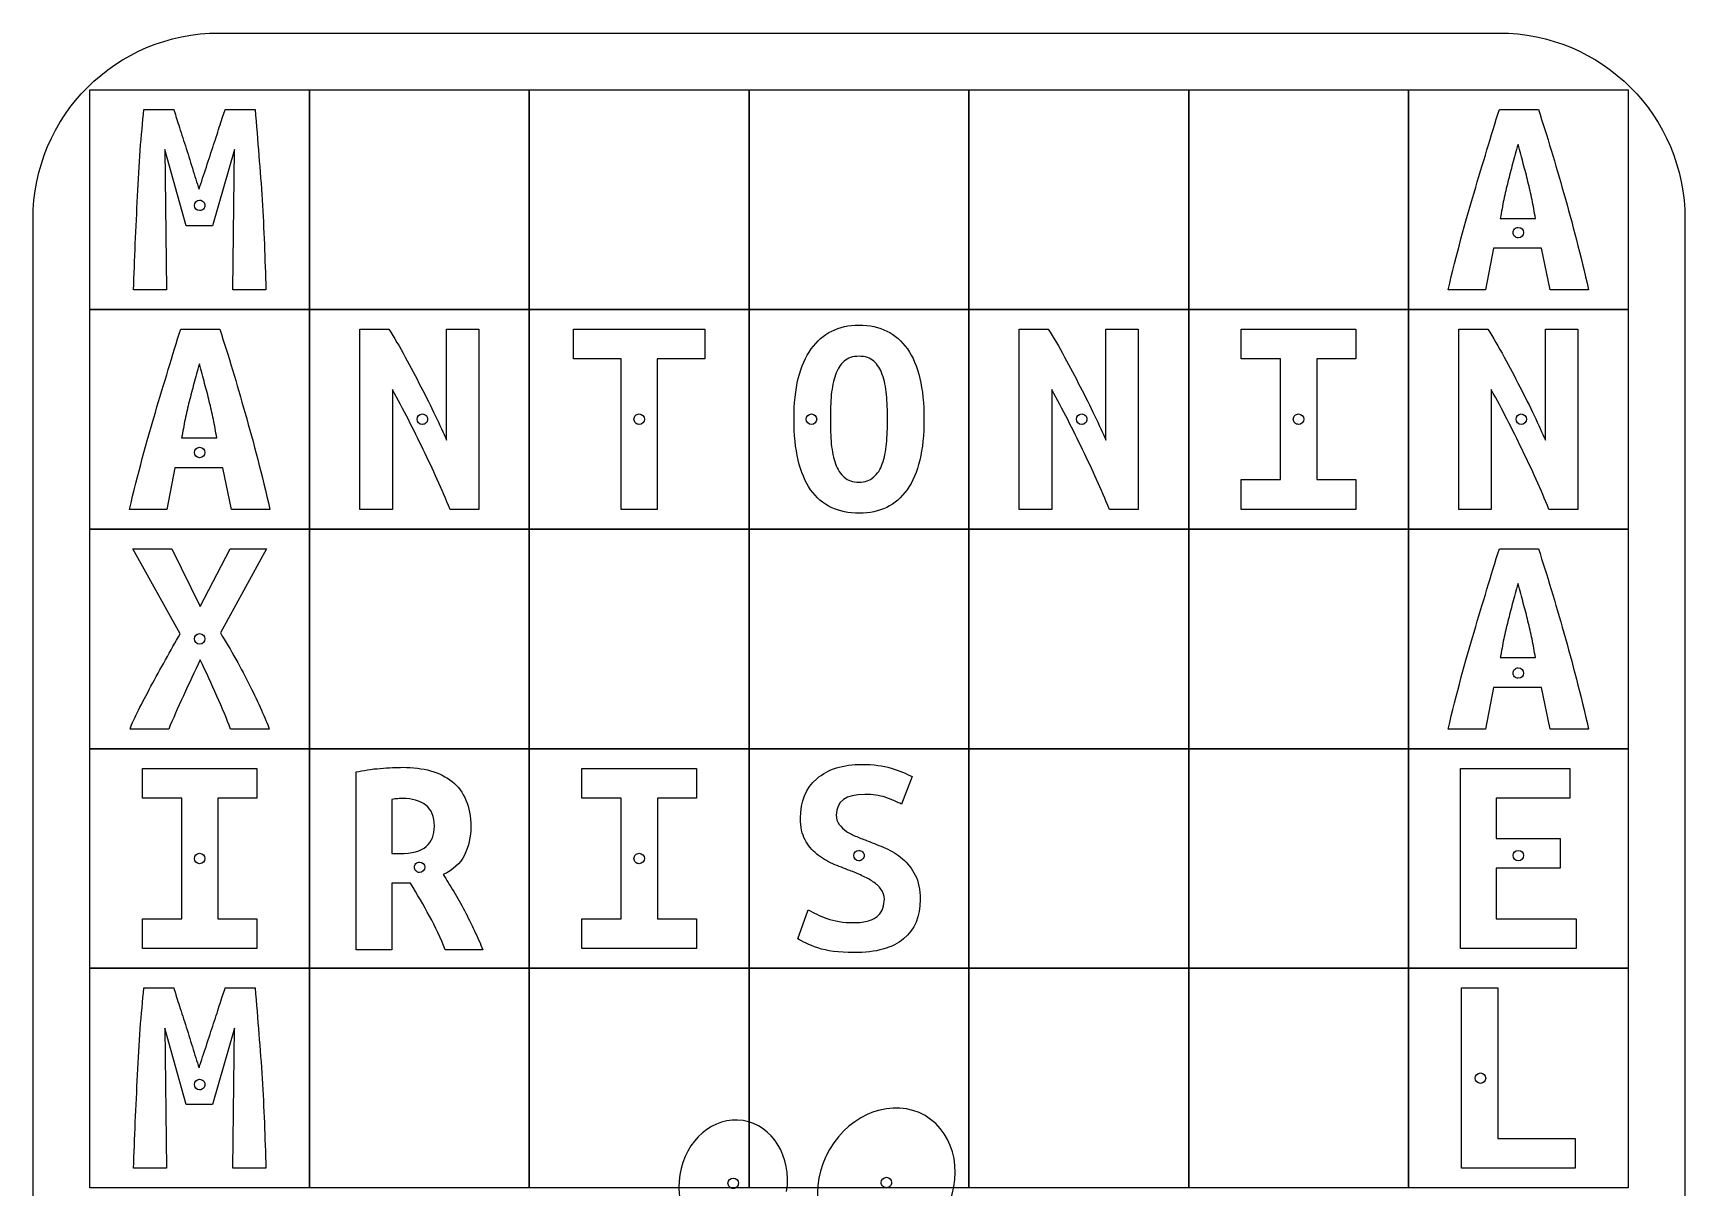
# Model space of a CAD drawing. Extents: x 9 to 2087, y 87 to 833.
# Drawn here: x 15.1 to 455, y 512 to 819.7 of the extents above; entities that cross this region are included whole.
import ezdxf

# ---------------------------------------------------------------- set-up
doc = ezdxf.new("R2010")
doc.units = 0
doc.layers.add('Calque_1', color=7, linetype='CONTINUOUS')

msp = doc.modelspace()

# ---------------------------------------------------------------- linework, layer by layer
at = {"layer": 'Calque_1', "color": 7}
for p, q in [((64.643792, 819.699936), (405.365873, 819.699936)), ((64.643792, 819.699936), (64.643792, 819.699936)), ((44.600955, 799.35178), (52.518128, 799.35178)), ((66.256752, 799.35178), (74.173884, 799.35178)), ((405.538137, 799.35178), (415.93913, 799.35178)), ((55.85576, 768.304042), (50.189547, 788.64031)), ((50.189547, 788.64031), (50.577644, 751.305405)), ((68.740571, 788.64031), (62.841501, 768.304042)), ((68.274855, 751.305405), (68.740571, 788.64031)), ((410.505775, 790.0375), (410.505775, 790.0375)), ((15.054819, 429.388908), (15.054819, 770.110981)), ((60.818281, 773.776205), (60.818281, 773.776205)), ((405.770995, 770.322186), (415.162936, 770.322186)), ((454.954828, 770.110981), (454.954828, 429.388908)), ((62.841501, 768.304042), (55.85576, 768.304042)), ((411.9757, 766.51387), (411.9757, 766.51387)), ((403.98575, 762.405013), (401.812409, 751.305446)), ((416.792942, 762.405013), (403.98575, 762.405013)), ((419.043903, 751.305446), (416.792942, 762.405013)), ((50.577644, 751.305405), (41.806658, 751.305405)), ((77.0458, 751.305405), (68.274855, 751.305405)), ((401.812409, 751.305446), (391.877133, 751.305446)), ((429.289657, 751.305446), (419.043903, 751.305446)), ((54.381034, 740.825593), (64.782026, 740.825593)), ((102.118073, 692.779189), (102.118073, 740.825522)), ((102.118073, 740.825522), (109.802388, 740.825522)), ((125.171019, 711.252593), (125.171019, 740.825522)), ((125.171019, 740.825522), (133.786766, 740.825522)), ((133.786766, 740.825522), (133.786766, 692.779189)), ((159.014254, 732.908391), (159.014254, 740.825522)), ((159.014254, 740.825522), (193.942959, 740.825522)), ((193.942959, 740.825522), (193.942959, 732.908391)), ((277.696716, 692.779189), (277.696716, 740.825522)), ((277.696716, 740.825522), (285.381031, 740.825522)), ((300.74962, 711.252593), (300.74962, 740.825522)), ((300.74962, 740.825522), (309.365368, 740.825522)), ((309.365368, 740.825522), (309.365368, 692.779189)), ((336.805027, 732.908391), (336.805027, 740.825522)), ((336.805027, 740.825522), (367.30943, 740.825522)), ((367.30943, 740.825522), (367.30943, 732.908391)), ((394.749048, 692.779218), (394.749048, 740.825551)), ((394.749048, 740.825551), (402.433364, 740.825551)), ((417.801994, 711.252622), (417.801994, 740.825551)), ((417.801994, 740.825551), (426.417741, 740.825551)), ((426.417741, 740.825551), (426.417741, 692.779218)), ((59.348672, 731.511271), (59.348672, 731.511271)), ((171.666207, 732.908391), (159.014254, 732.908391)), ((171.666207, 692.779189), (171.666207, 732.908391)), ((193.942959, 732.908391), (181.291006, 732.908391)), ((181.291006, 732.908391), (181.291006, 692.779189)), ((347.283639, 732.908391), (336.805027, 732.908391)), ((347.283639, 700.696362), (347.283639, 732.908391)), ((367.30943, 732.908391), (356.908438, 732.908391)), ((356.908438, 732.908391), (356.908438, 700.696362)), ((110.733821, 724.68074), (110.733821, 692.779189)), ((286.312464, 724.68074), (286.312464, 692.779189)), ((403.364796, 724.680769), (403.364796, 692.779218)), ((120.122118, 716.802368), (120.122118, 716.802368)), ((177.872112, 716.802368), (177.872112, 716.802368)), ((217.695759, 716.802386), (217.695759, 716.802386)), ((223.732226, 716.802353), (223.732226, 716.802353)), ((227.398177, 716.802386), (227.398177, 716.802386)), ((295.70072, 716.802368), (295.70072, 716.802368)), ((353.450713, 716.802368), (353.450713, 716.802368)), ((412.753094, 716.802393), (412.753094, 716.802393)), ((54.613892, 711.795958), (64.005832, 711.795958)), ((52.828647, 703.878785), (50.655305, 692.779218)), ((65.635839, 703.878785), (52.828647, 703.878785)), ((60.81848, 707.92808), (60.81848, 707.92808)), ((67.8868, 692.779218), (65.635839, 703.878785)), ((336.805027, 692.779189), (336.805027, 700.696362)), ((336.805027, 700.696362), (347.283639, 700.696362)), ((356.908438, 700.696362), (367.30943, 700.696362)), ((367.30943, 700.696362), (367.30943, 692.779189)), ((50.655305, 692.779218), (40.720029, 692.779218)), ((78.132512, 692.779218), (67.8868, 692.779218)), ((110.733821, 692.779189), (102.118073, 692.779189)), ((133.786766, 692.779189), (126.102451, 692.779189)), ((181.291006, 692.779189), (171.666207, 692.779189)), ((286.312464, 692.779189), (277.696716, 692.779189)), ((309.365368, 692.779189), (301.681053, 692.779189)), ((367.30943, 692.779189), (336.805027, 692.779189)), ((403.364796, 692.779218), (394.749048, 692.779218)), ((426.417741, 692.779218), (418.733426, 692.779218)), ((54.225795, 659.634516), (41.651461, 682.299365)), ((41.651461, 682.299365), (51.974834, 682.299365)), ((51.974834, 682.299365), (59.58153, 666.930734)), ((59.58153, 666.930734), (67.576322, 682.299365)), ((77.20108, 682.299365), (64.937264, 659.867374)), ((67.576322, 682.299365), (77.20108, 682.299365)), ((405.53822, 682.299323), (415.939212, 682.299323)), ((410.505858, 672.985002), (410.505858, 672.985002)), ((60.819693, 658.276182), (60.819693, 658.276182)), ((405.771078, 653.26973), (415.163019, 653.26973)), ((411.9757, 649.160975), (411.9757, 649.160975)), ((403.985833, 645.352556), (401.812492, 634.25299)), ((416.793025, 645.352556), (403.985833, 645.352556)), ((419.043986, 634.25299), (416.793025, 645.352556)), ((51.19864, 634.25299), (40.875267, 634.25299)), ((77.977273, 634.25299), (67.653942, 634.25299)), ((401.812492, 634.25299), (391.877215, 634.25299)), ((429.28974, 634.25299), (419.043986, 634.25299)), ((44.17411, 615.856005), (44.17411, 623.773178)), ((44.17411, 623.773178), (74.678472, 623.773178)), ((74.678472, 623.773178), (74.678472, 615.856005)), ((101.070233, 575.455069), (101.070233, 622.80287)), ((113.489328, 624.044779), (113.489328, 624.044779)), ((161.226467, 615.855968), (161.226467, 623.773141)), ((161.226467, 623.773141), (191.73087, 623.773141)), ((191.73087, 623.773141), (191.73087, 615.855968)), ((249.131597, 621.560989), (246.3373, 614.187152)), ((395.176017, 575.726803), (395.176017, 623.773137)), ((395.176017, 623.773137), (424.283271, 623.773137)), ((424.283271, 623.773137), (424.283271, 615.855963)), ((54.652722, 615.856005), (44.17411, 615.856005)), ((54.652722, 583.643977), (54.652722, 615.856005)), ((74.678472, 615.856005), (64.277521, 615.856005)), ((64.277521, 615.856005), (64.277521, 583.643977)), ((110.617412, 615.506651), (110.617412, 601.069453)), ((171.705079, 615.855968), (161.226467, 615.855968)), ((171.705079, 583.643939), (171.705079, 615.855968)), ((191.73087, 615.855968), (181.329878, 615.855968)), ((181.329878, 615.855968), (181.329878, 583.643939)), ((424.283271, 615.855963), (404.723196, 615.855963)), ((404.723196, 615.855963), (404.723196, 605.066916)), ((121.949837, 608.365672), (121.949837, 608.365672)), ((404.723196, 605.066916), (421.721833, 605.066916)), ((421.721833, 605.066916), (421.721833, 597.149743)), ((60.819693, 599.749991), (60.819693, 599.749991)), ((110.617412, 601.069453), (112.713135, 601.069453)), ((177.872112, 599.749953), (177.872112, 599.749953)), ((236.37731, 600.526147), (236.37731, 600.526147)), ((411.9769, 600.526159), (411.9769, 600.526159)), ((119.390592, 597.42134), (119.390592, 597.42134)), ((421.721833, 597.149743), (404.723196, 597.149743)), ((404.723196, 597.149743), (404.723196, 583.643977)), ((115.58505, 593.15228), (110.617412, 593.15228)), ((110.617412, 593.15228), (110.617412, 575.455069)), ((218.704814, 578.327014), (221.49911, 586.088949)), ((44.17411, 575.726803), (44.17411, 583.643977)), ((44.17411, 583.643977), (54.652722, 583.643977)), ((64.277521, 583.643977), (74.678472, 583.643977)), ((74.678472, 583.643977), (74.678472, 575.726803)), ((161.226467, 575.726766), (161.226467, 583.643939)), ((161.226467, 583.643939), (171.705079, 583.643939)), ((181.329878, 583.643939), (191.73087, 583.643939)), ((191.73087, 583.643939), (191.73087, 575.726766)), ((233.607728, 582.673697), (233.607728, 582.673697)), ((404.723196, 583.643977), (425.990897, 583.643977)), ((425.990897, 583.643977), (425.990897, 575.726803)), ((74.678472, 575.726803), (44.17411, 575.726803)), ((110.617412, 575.455069), (101.070233, 575.455069)), ((134.834648, 575.455069), (124.821752, 575.455069)), ((191.73087, 575.726766), (161.226467, 575.726766)), ((425.990897, 575.726803), (395.176017, 575.726803)), ((44.600996, 565.24695), (52.518169, 565.24695)), ((66.256793, 565.24695), (74.173925, 565.24695)), ((395.486453, 517.200574), (395.486453, 565.24695)), ((395.486453, 565.24695), (405.111252, 565.24695)), ((405.111252, 565.24695), (405.111252, 525.117747)), ((55.855801, 534.199211), (50.189589, 554.53548)), ((50.189589, 554.53548), (50.577686, 517.200591)), ((68.740612, 554.53548), (62.841542, 534.199211)), ((68.274896, 517.200591), (68.740612, 554.53548)), ((401.886385, 541.223771), (401.886385, 541.223771)), ((60.818281, 539.521373), (60.818281, 539.521373)), ((62.841542, 534.199211), (55.855801, 534.199211)), ((405.111252, 525.117747), (425.680378, 525.117747)), ((425.680378, 525.117747), (425.680378, 517.200574)), ((50.577686, 517.200591), (41.8067, 517.200591)), ((77.045841, 517.200591), (68.274896, 517.200591)), ((425.680378, 517.200574), (395.486453, 517.200574)), ((202.894775, 513.221287), (202.894775, 513.221287)), ((243.699367, 513.416518), (243.699367, 513.416518))]:
    msp.add_line(p, q, dxfattribs=at)
at = {"layer": 'Calque_1', "color": 1}
for p, q in [((30.163103, 804.59165), (88.689294, 804.59165)), ((30.163103, 746.065451), (30.163103, 804.59165)), ((88.689294, 804.59165), (88.689294, 746.065451)), ((88.689294, 804.59165), (147.215521, 804.59165)), ((88.689294, 746.065451), (88.689294, 804.59165)), ((147.215521, 804.59165), (147.215521, 746.065451)), ((147.215521, 804.59165), (205.741748, 804.59165)), ((147.215521, 746.065451), (147.215521, 804.59165)), ((205.741748, 804.59165), (205.741748, 746.065451)), ((205.741748, 804.59165), (264.267976, 804.59165)), ((205.741748, 746.065451), (205.741748, 804.59165)), ((264.267947, 804.59165), (322.794115, 804.59165)), ((264.267947, 746.065451), (264.267947, 804.59165)), ((264.267976, 804.59165), (264.267976, 746.065451)), ((322.794115, 804.59165), (322.794115, 746.065451)), ((322.794115, 804.59165), (381.320314, 804.59165)), ((322.794115, 746.065451), (322.794115, 804.59165)), ((381.320314, 804.59165), (381.320314, 746.065451)), ((381.320314, 804.59165), (439.846542, 804.59165)), ((381.320314, 746.065451), (381.320314, 804.59165)), ((439.846542, 804.59165), (439.846542, 746.065451)), ((88.689294, 746.065451), (30.163103, 746.065451)), ((30.163103, 746.065451), (88.689294, 746.065451)), ((30.163103, 687.539252), (30.163103, 746.065451)), ((147.215521, 746.065451), (88.689294, 746.065451)), ((88.689294, 746.065451), (88.689294, 687.539252)), ((88.689294, 746.065451), (147.215521, 746.065451)), ((88.689294, 687.539252), (88.689294, 746.065451)), ((205.741748, 746.065451), (147.215521, 746.065451)), ((147.215521, 746.065451), (147.215521, 687.539252)), ((147.215521, 746.065451), (205.741748, 746.065451)), ((147.215521, 687.539252), (147.215521, 746.065451)), ((205.741748, 746.065451), (205.741748, 687.539252)), ((205.741748, 746.065451), (264.267976, 746.065451)), ((205.741748, 687.539252), (205.741748, 746.065451)), ((264.267976, 746.065451), (205.741748, 746.065451)), ((322.794115, 746.065451), (264.267947, 746.065451)), ((264.267947, 746.065451), (322.794115, 746.065451)), ((264.267947, 687.539252), (264.267947, 746.065451)), ((264.267976, 746.065451), (264.267976, 687.539252)), ((381.320314, 746.065451), (322.794115, 746.065451)), ((322.794115, 746.065451), (322.794115, 687.539252)), ((322.794115, 746.065451), (381.320314, 746.065451)), ((322.794115, 687.539252), (322.794115, 746.065451)), ((439.846542, 746.065451), (381.320314, 746.065451)), ((381.320314, 746.065451), (381.320314, 687.539252)), ((381.320314, 746.065451), (439.846542, 746.065451)), ((381.320314, 687.539252), (381.320314, 746.065451)), ((439.846542, 746.065451), (439.846542, 687.539252)), ((30.163103, 687.539252), (88.689294, 687.539252)), ((30.163103, 629.013047), (30.163103, 687.539252)), ((88.689294, 687.539252), (30.163103, 687.539252)), ((88.689294, 687.539252), (88.689294, 629.013047)), ((88.689294, 687.539252), (147.215521, 687.539252)), ((88.689294, 629.01305), (88.689294, 687.539252)), ((147.215521, 687.539252), (88.689294, 687.539252)), ((147.215521, 687.539252), (147.215521, 629.01305)), ((147.215521, 687.539252), (205.741748, 687.539252)), ((147.215521, 629.01305), (147.215521, 687.539252)), ((205.741748, 687.539252), (147.215521, 687.539252)), ((205.74172, 687.539252), (264.267947, 687.539252)), ((205.74172, 629.01305), (205.74172, 687.539252)), ((205.741748, 687.539252), (205.741748, 629.01305)), ((264.267976, 687.539252), (205.741748, 687.539252)), ((264.267947, 687.539252), (264.267947, 629.01305)), ((264.267947, 687.539252), (322.794115, 687.539252)), ((264.267947, 629.01305), (264.267947, 687.539252)), ((322.794115, 687.539252), (264.267947, 687.539252)), ((322.794115, 687.539252), (322.794115, 629.01305)), ((322.794115, 687.539252), (381.320314, 687.539252)), ((322.794115, 629.01305), (322.794115, 687.539252)), ((381.320314, 687.539252), (322.794115, 687.539252)), ((381.320314, 687.539252), (381.320314, 629.01305)), ((381.320314, 687.539252), (439.846542, 687.539252)), ((381.320314, 629.01305), (381.320314, 687.539252)), ((439.846542, 687.539252), (381.320314, 687.539252)), ((439.846542, 687.539252), (439.846542, 629.01305)), ((30.163103, 629.013058), (88.689294, 629.013058)), ((30.163103, 570.486851), (30.163103, 629.013058)), ((30.163103, 629.013058), (88.689294, 629.013058)), ((30.163103, 570.486851), (30.163103, 629.013058)), ((88.689294, 629.013047), (30.163103, 629.013047)), ((88.689294, 629.013058), (88.689294, 570.486851)), ((88.689294, 629.013058), (88.689294, 570.486851)), ((147.215521, 629.01305), (88.689294, 629.01305)), ((88.689294, 629.013036), (147.215521, 629.013036)), ((88.689294, 570.486828), (88.689294, 629.013036)), ((147.215521, 629.013058), (205.741748, 629.013058)), ((147.215521, 570.486851), (147.215521, 629.013058)), ((205.741748, 629.01305), (147.215521, 629.01305)), ((147.215521, 629.013036), (147.215521, 570.486828)), ((205.74172, 629.013058), (264.267947, 629.013058)), ((205.74172, 570.486851), (205.74172, 629.013058)), ((264.267947, 629.01305), (205.74172, 629.01305)), ((205.741748, 629.013058), (205.741748, 570.486851)), ((264.267947, 629.013058), (264.267947, 570.486851)), ((264.267947, 629.013058), (322.794115, 629.013058)), ((264.267947, 570.486851), (264.267947, 629.013058)), ((322.794115, 629.01305), (264.267947, 629.01305)), ((322.794115, 629.013058), (322.794115, 570.486851)), ((322.794115, 629.013058), (381.320314, 629.013058)), ((322.794115, 570.486851), (322.794115, 629.013058)), ((381.320314, 629.01305), (322.794115, 629.01305)), ((381.320314, 629.013058), (381.320314, 570.486851)), ((381.320314, 629.013058), (439.846542, 629.013058)), ((381.320314, 570.486851), (381.320314, 629.013058)), ((439.846542, 629.01305), (381.320314, 629.01305)), ((439.846542, 629.013058), (439.846542, 570.486851)), ((88.689294, 570.486851), (30.163103, 570.486851)), ((88.689294, 570.486851), (30.163103, 570.486851)), ((30.163103, 570.486851), (88.689294, 570.486851)), ((30.163103, 511.960646), (30.163103, 570.486851)), ((88.689294, 570.486851), (88.689294, 511.960646)), ((88.689294, 570.486851), (147.215521, 570.486851)), ((88.689294, 511.960646), (88.689294, 570.486851)), ((147.215521, 570.486828), (88.689294, 570.486828)), ((205.741748, 570.486851), (147.215521, 570.486851)), ((147.215521, 570.486851), (147.215521, 511.960646)), ((147.215521, 570.486851), (205.741748, 570.486851)), ((147.215521, 511.960646), (147.215521, 570.486851)), ((264.267947, 570.486851), (205.74172, 570.486851)), ((205.74172, 570.486851), (264.267947, 570.486851)), ((205.74172, 511.960646), (205.74172, 570.486851)), ((205.741748, 570.486851), (205.741748, 511.960646)), ((322.794115, 570.486851), (264.267947, 570.486851)), ((264.267947, 570.486851), (264.267947, 511.960646)), ((264.267947, 570.486851), (322.794115, 570.486851)), ((264.267947, 511.960646), (264.267947, 570.486851)), ((381.320314, 570.486851), (322.794115, 570.486851)), ((322.794115, 570.486851), (322.794115, 511.960646)), ((322.794115, 570.486851), (381.320314, 570.486851)), ((322.794115, 511.960646), (322.794115, 570.486851)), ((439.846542, 570.486851), (381.320314, 570.486851)), ((381.320314, 570.486851), (381.320314, 511.960646)), ((381.320314, 570.486851), (439.846542, 570.486851)), ((381.320314, 511.960646), (381.320314, 570.486851)), ((439.846542, 570.486851), (439.846542, 511.960646)), ((88.689294, 511.960646), (30.163103, 511.960646)), ((147.215521, 511.960646), (88.689294, 511.960646)), ((205.741748, 511.960646), (147.215521, 511.960646)), ((264.267947, 511.960646), (205.74172, 511.960646)), ((322.794115, 511.960646), (264.267947, 511.960646)), ((381.320314, 511.960646), (322.794115, 511.960646)), ((439.846542, 511.960646), (381.320314, 511.960646))]:
    msp.add_line(p, q, dxfattribs=at)
at = {"layer": 'Calque_1', "color": 7}
for points in [[(15.054819, 770.110981), (15.054819, 797.583253), (37.171491, 819.699936), (64.643792, 819.699936)], [(405.365873, 819.699936), (432.838146, 819.699936), (454.954828, 797.583253), (454.954828, 770.110981)], [(43.591903, 788.407452), (43.902381, 792.340165), (44.238731, 795.988275), (44.600955, 799.35178)], [(52.518128, 799.35178), (52.880351, 798.265109), (53.320194, 796.867961), (53.837657, 795.160335)], [(64.859604, 795.237954), (65.377066, 796.893834), (65.842782, 798.265109), (66.256752, 799.35178)], [(74.173884, 799.35178), (74.536107, 795.160335), (74.872458, 791.072383), (75.182935, 787.087923)], [(398.785254, 777.152688), (401.113835, 784.966369), (403.364796, 792.366066), (405.538137, 799.35178)], [(415.93913, 799.35178), (418.215964, 792.31432), (420.466925, 784.837003), (422.692013, 776.91983)], [(53.837657, 795.160335), (54.406865, 793.452709), (55.001947, 791.615718), (55.622902, 789.649361)], [(63.151978, 789.882219), (63.772933, 791.79683), (64.342141, 793.582075), (64.859604, 795.237954)], [(42.893329, 776.221215), (43.100314, 780.412659), (43.333172, 784.474738), (43.591903, 788.407452)], [(55.622902, 789.649361), (56.243856, 787.683005), (56.864811, 785.690775), (57.485766, 783.672672)], [(61.211494, 783.983149), (61.884195, 786.052998), (62.531023, 788.019355), (63.151978, 789.882219)], [(410.505775, 790.0375), (409.988313, 788.226382), (409.496724, 786.492883), (409.031008, 784.837003)], [(411.902924, 784.837003), (411.488954, 786.492883), (411.023238, 788.226382), (410.505775, 790.0375)], [(57.485766, 783.672672), (58.106721, 781.654569), (58.701802, 779.791705), (59.271011, 778.084079)], [(59.271011, 778.084079), (59.891966, 779.99869), (60.538794, 781.965046), (61.211494, 783.983149)], [(75.182935, 787.087923), (75.545159, 783.103463), (75.829763, 779.144877), (76.036748, 775.212163)], [(409.031008, 784.837003), (408.617038, 783.23287), (408.203068, 781.628737), (407.789098, 780.024604)], [(413.144833, 780.024604), (412.78261, 781.628737), (412.36864, 783.23287), (411.902924, 784.837003)], [(407.789098, 780.024604), (407.426875, 778.472217), (407.064651, 776.893957), (406.702428, 775.289824)], [(414.231504, 775.289824), (413.921027, 776.893957), (413.558803, 778.472217), (413.144833, 780.024604)], [(42.272374, 763.569261), (42.479359, 767.812452), (42.686344, 772.02977), (42.893329, 776.221215)], [(58.031316, 773.776205), (58.031316, 774.545803), (58.655199, 775.169685), (59.424797, 775.169686)], [(59.424797, 775.169686), (59.794371, 775.169687), (60.148809, 775.022874), (60.410138, 774.761546)], [(60.410138, 774.761546), (60.671468, 774.500218), (60.818281, 774.14578), (60.818281, 773.776205)], [(76.036748, 775.212163), (76.295479, 771.331196), (76.502464, 767.398483), (76.657703, 763.414023)], [(391.877133, 751.305446), (394.153967, 760.775006), (396.456674, 769.390754), (398.785254, 777.152688)], [(406.702428, 775.289824), (406.39195, 773.685691), (406.081473, 772.029811), (405.770995, 770.322186)], [(415.162936, 770.322186), (414.852459, 772.029811), (414.541981, 773.685691), (414.231504, 775.289824)], [(422.692013, 776.91983), (424.968847, 769.054403), (427.168062, 760.516275), (429.289657, 751.305446)], [(59.424797, 772.382725), (58.655199, 772.382725), (58.031316, 773.006608), (58.031316, 773.776205)], [(60.410138, 772.790865), (60.148809, 772.529536), (59.794371, 772.382724), (59.424797, 772.382725)], [(60.818281, 773.776205), (60.818281, 773.406631), (60.671468, 773.052193), (60.410138, 772.790865)], [(409.18873, 766.51387), (409.188731, 766.883449), (409.335547, 767.237889), (409.59688, 767.499218)], [(409.59688, 765.528522), (409.335547, 765.789851), (409.188731, 766.144292), (409.18873, 766.51387)], [(409.59688, 767.499218), (409.858214, 767.760547), (410.212657, 767.907357), (410.582236, 767.907351)], [(410.582236, 765.12039), (410.212657, 765.120384), (409.858214, 765.267193), (409.59688, 765.528522)], [(410.582236, 767.907351), (411.351827, 767.907341), (411.975699, 767.283462), (411.9757, 766.51387)], [(411.9757, 766.51387), (411.975699, 765.744279), (411.351827, 765.120399), (410.582236, 765.12039)], [(41.806658, 751.305405), (41.961897, 755.238118), (42.117136, 759.326071), (42.272374, 763.569261)], [(76.657703, 763.414023), (76.812941, 759.481309), (76.942307, 755.445103), (77.0458, 751.305405)], [(47.62815, 718.62646), (49.956731, 726.440141), (52.207692, 733.839852), (54.381034, 740.825593)], [(64.782026, 740.825593), (67.05886, 733.788106), (69.309821, 726.310775), (71.534909, 718.393602)], [(109.802388, 740.825522), (111.251283, 738.548688), (112.700177, 736.064869), (114.149072, 733.374065)], [(222.2753, 735.508603), (225.328328, 739.751794), (229.571519, 741.873389), (235.004873, 741.873389)], [(235.004873, 741.873389), (240.645212, 741.873389), (244.940149, 739.751794), (247.889684, 735.508603)], [(285.381031, 740.825522), (286.829926, 738.548688), (288.278807, 736.064869), (289.727673, 733.374065)], [(402.433364, 740.825551), (403.882258, 738.548717), (405.331152, 736.064898), (406.780047, 733.374094)], [(217.695759, 716.802386), (217.695759, 725.08178), (219.222273, 731.317186), (222.2753, 735.508603)], [(247.889684, 735.508603), (250.839219, 731.317186), (252.313987, 725.08178), (252.313987, 716.802386)], [(59.348672, 731.511271), (58.831209, 729.700153), (58.33962, 727.966655), (57.873904, 726.310775)], [(60.74582, 726.310775), (60.33185, 727.966655), (59.866134, 729.700153), (59.348672, 731.511271)], [(114.149072, 733.374065), (115.597966, 730.735035), (116.995114, 728.095991), (118.340516, 725.456934)], [(231.046286, 732.248632), (230.063108, 731.368946), (229.286915, 730.152909), (228.717706, 728.600522)], [(235.004873, 733.568119), (233.348994, 733.568119), (232.029465, 733.12829), (231.046286, 732.248632)], [(238.96346, 732.248632), (237.980281, 733.12829), (236.660752, 733.568119), (235.004873, 733.568119)], [(241.214421, 728.678142), (240.696958, 730.178782), (239.946638, 731.368946), (238.96346, 732.248632)], [(289.727673, 733.374065), (291.176568, 730.735035), (292.573716, 728.095991), (293.919118, 725.456934)], [(406.780047, 733.374094), (408.228941, 730.735064), (409.62609, 728.09602), (410.971492, 725.456963)], [(57.873904, 726.310775), (57.459934, 724.706642), (57.045964, 723.102509), (56.631995, 721.498376)], [(61.987729, 721.498376), (61.625506, 723.102509), (61.211536, 724.706642), (60.74582, 726.310775)], [(228.717706, 728.600522), (228.200244, 727.099882), (227.83802, 725.34051), (227.631035, 723.322407)], [(242.301091, 723.322407), (242.145853, 725.392256), (241.783629, 727.177501), (241.214421, 728.678142)], [(56.631995, 721.498376), (56.269771, 719.945989), (55.907547, 718.367729), (55.545324, 716.763596)], [(63.0744, 716.763596), (62.763923, 718.367729), (62.401699, 719.945989), (61.987729, 721.498376)], [(118.961471, 708.691155), (116.425906, 714.021017), (113.683356, 719.350878), (110.733821, 724.68074)], [(118.340516, 725.456934), (119.737665, 722.817876), (121.005447, 720.256437), (122.143864, 717.772618)], [(227.631035, 723.322407), (227.475796, 721.304304), (227.398177, 719.130964), (227.398177, 716.802386)], [(242.611569, 716.802386), (242.611569, 719.130964), (242.508076, 721.304304), (242.301091, 723.322407)], [(294.540073, 708.691155), (292.004508, 714.021017), (289.261971, 719.350878), (286.312464, 724.68074)], [(293.919118, 725.456934), (295.316266, 722.817876), (296.584049, 720.256437), (297.722466, 717.772618)], [(411.592446, 708.691184), (409.056881, 714.021046), (406.314331, 719.350907), (403.364796, 724.680769)], [(410.971492, 725.456963), (412.36864, 722.817905), (413.636422, 720.256466), (414.774839, 717.772647)], [(40.720029, 692.779218), (42.996863, 702.248778), (45.29957, 710.864526), (47.62815, 718.62646)], [(71.534909, 718.393602), (73.811715, 710.528175), (76.010916, 701.990047), (78.132512, 692.779218)], [(117.335149, 716.802368), (117.33515, 717.57196), (117.959022, 718.195839), (118.728613, 718.195849)], [(118.728613, 718.195849), (119.098191, 718.195855), (119.452635, 718.049045), (119.713968, 717.787716)], [(119.713968, 717.787716), (119.975302, 717.526387), (120.122118, 717.171947), (120.122118, 716.802368)], [(122.143864, 717.772618), (123.334028, 715.288799), (124.343079, 713.115458), (125.171019, 711.252593)], [(175.085143, 716.802368), (175.085143, 717.171947), (175.231959, 717.526387), (175.493293, 717.787716)], [(175.493293, 717.787716), (175.754626, 718.049045), (176.10907, 718.195855), (176.478648, 718.195849)], [(176.478648, 718.195849), (177.248239, 718.195839), (177.872111, 717.57196), (177.872112, 716.802368)], [(220.945298, 716.802353), (220.945298, 717.571944), (221.569171, 718.195824), (222.338762, 718.195833)], [(222.338762, 718.195833), (223.108353, 718.195824), (223.732225, 717.571944), (223.732226, 716.802353)], [(292.913751, 716.802368), (292.913751, 717.57196), (293.537623, 718.195839), (294.307215, 718.195849)], [(294.307215, 718.195849), (294.676793, 718.195855), (295.031236, 718.049045), (295.29257, 717.787716)], [(295.29257, 717.787716), (295.553904, 717.526387), (295.70072, 717.171947), (295.70072, 716.802368)], [(297.722466, 717.772618), (298.912629, 715.288799), (299.921681, 713.115458), (300.74962, 711.252593)], [(350.663744, 716.802368), (350.663744, 717.171947), (350.810561, 717.526387), (351.071894, 717.787716)], [(351.071894, 717.787716), (351.333228, 718.049045), (351.687671, 718.195855), (352.057249, 718.195849)], [(352.057249, 718.195849), (352.826841, 718.195839), (353.450713, 717.57196), (353.450713, 716.802368)], [(409.966166, 716.802393), (409.966166, 717.571984), (410.590038, 718.195864), (411.35963, 718.195874)], [(411.35963, 718.195874), (412.129221, 718.195864), (412.753093, 717.571984), (412.753094, 716.802393)], [(414.774839, 717.772647), (415.965003, 715.288828), (416.974054, 713.115487), (417.801994, 711.252622)], [(55.545324, 716.763596), (55.234846, 715.159463), (54.924369, 713.503583), (54.613892, 711.795958)], [(64.005832, 711.795958), (63.695355, 713.503583), (63.384878, 715.159463), (63.0744, 716.763596)], [(118.728613, 715.408888), (117.959022, 715.408897), (117.33515, 716.032777), (117.335149, 716.802368)], [(119.713968, 715.81702), (119.452635, 715.555691), (119.098191, 715.408881), (118.728613, 715.408888)], [(120.122118, 716.802368), (120.122118, 716.43279), (119.975302, 716.078349), (119.713968, 715.81702)], [(175.493293, 715.81702), (175.231959, 716.078349), (175.085143, 716.43279), (175.085143, 716.802368)], [(176.478648, 715.408888), (176.10907, 715.408881), (175.754626, 715.555691), (175.493293, 715.81702)], [(177.872112, 716.802368), (177.872111, 716.032777), (177.248239, 715.408897), (176.478648, 715.408888)], [(222.120062, 698.0185), (219.170527, 702.261691), (217.695759, 708.522986), (217.695759, 716.802386)], [(222.338762, 715.408872), (221.569171, 715.408882), (220.945298, 716.032762), (220.945298, 716.802353)], [(223.732226, 716.802353), (223.732225, 716.032762), (223.108353, 715.408882), (222.338762, 715.408872)], [(227.398177, 716.802386), (227.398177, 714.473806), (227.475796, 712.27459), (227.631035, 710.204738)], [(242.301091, 710.282357), (242.508076, 712.300463), (242.611569, 714.473806), (242.611569, 716.802386)], [(252.313987, 716.802386), (252.313987, 708.522986), (250.813346, 702.261691), (247.812065, 698.0185)], [(294.307215, 715.408888), (293.537623, 715.408897), (292.913751, 716.032777), (292.913751, 716.802368)], [(295.29257, 715.81702), (295.031236, 715.555691), (294.676793, 715.408881), (294.307215, 715.408888)], [(295.70072, 716.802368), (295.70072, 716.43279), (295.553904, 716.078349), (295.29257, 715.81702)], [(351.071894, 715.81702), (350.810561, 716.078349), (350.663744, 716.43279), (350.663744, 716.802368)], [(352.057249, 715.408888), (351.687671, 715.408881), (351.333228, 715.555691), (351.071894, 715.81702)], [(353.450713, 716.802368), (353.450713, 716.032777), (352.826841, 715.408897), (352.057249, 715.408888)], [(411.35963, 715.408913), (410.590038, 715.408922), (409.966166, 716.032802), (409.966166, 716.802393)], [(412.753094, 716.802393), (412.753093, 716.032802), (412.129221, 715.408922), (411.35963, 715.408913)], [(58.031519, 707.92808), (58.031519, 708.697678), (58.655402, 709.32156), (59.424999, 709.321561)], [(59.424999, 709.321561), (60.194597, 709.32156), (60.818479, 708.697678), (60.81848, 707.92808)], [(126.102451, 692.779189), (123.929109, 698.109051), (121.548783, 703.41304), (118.961471, 708.691155)], [(227.631035, 710.204738), (227.83802, 708.186635), (228.200244, 706.427264), (228.717706, 704.926626)], [(241.214421, 704.926626), (241.783629, 706.47901), (242.145853, 708.264254), (242.301091, 710.282357)], [(301.681053, 692.779189), (299.507711, 698.109051), (297.127384, 703.41304), (294.540073, 708.691155)], [(418.733426, 692.779218), (416.560084, 698.10908), (414.179758, 703.413068), (411.592446, 708.691184)], [(59.424999, 706.5346), (58.655402, 706.5346), (58.031519, 707.158482), (58.031519, 707.92808)], [(60.81848, 707.92808), (60.818479, 707.158482), (60.194597, 706.5346), (59.424999, 706.5346)], [(228.717706, 704.926626), (229.286915, 703.425986), (230.063108, 702.235821), (231.046286, 701.356132)], [(238.88584, 701.356132), (239.920765, 702.235821), (240.696958, 703.425986), (241.214421, 704.926626)], [(231.046286, 701.356132), (232.029465, 700.476446), (233.348994, 700.036603), (235.004873, 700.036603)], [(235.004873, 700.036603), (236.609006, 700.036603), (237.902662, 700.476446), (238.88584, 701.356132)], [(235.082492, 691.731333), (229.442153, 691.731333), (225.121343, 693.827056), (222.120062, 698.0185)], [(247.812065, 698.0185), (244.810784, 693.827056), (240.567593, 691.731333), (235.082492, 691.731333)], [(398.785337, 660.100232), (401.113917, 667.913913), (403.364879, 675.31361), (405.53822, 682.299323)], [(415.939212, 682.299323), (418.216047, 675.261864), (420.467008, 667.784547), (422.692095, 659.867374)], [(410.505858, 672.985002), (409.988396, 671.173911), (409.496807, 669.440427), (409.031091, 667.784547)], [(411.903006, 667.784547), (411.489037, 669.440427), (411.023321, 671.173911), (410.505858, 672.985002)], [(409.031091, 667.784547), (408.617121, 666.180414), (408.203151, 664.576281), (407.789181, 662.972148)], [(413.144916, 662.972148), (412.782692, 664.576281), (412.368723, 666.180414), (411.903006, 667.784547)], [(64.937264, 659.867374), (66.334413, 657.642286), (67.705688, 655.313706), (69.05109, 652.881633)], [(391.877215, 634.25299), (394.15405, 643.72255), (396.456757, 652.338297), (398.785337, 660.100232)], [(407.789181, 662.972148), (407.426958, 661.419761), (407.064734, 659.841501), (406.70251, 658.237368)], [(414.231587, 658.237368), (413.921109, 659.841501), (413.558886, 661.419761), (413.144916, 662.972148)], [(422.692095, 659.867374), (424.96893, 652.001947), (427.168144, 643.463819), (429.28974, 634.25299)], [(50.344828, 652.648775), (51.69023, 655.080848), (52.983885, 657.409428), (54.225795, 659.634516)], [(58.032732, 658.276182), (58.032732, 659.045779), (58.656614, 659.669662), (59.426212, 659.669662)], [(59.426212, 656.882701), (58.656614, 656.882702), (58.032732, 657.506584), (58.032732, 658.276182)], [(59.426212, 659.669662), (60.19581, 659.669662), (60.819692, 659.045779), (60.819693, 658.276182)], [(60.819693, 658.276182), (60.819692, 657.506584), (60.19581, 656.882702), (59.426212, 656.882701)], [(406.70251, 658.237368), (406.392033, 656.633235), (406.081556, 654.977355), (405.771078, 653.26973)], [(415.163019, 653.26973), (414.852542, 654.977355), (414.542064, 656.633235), (414.231587, 658.237368)], [(46.46386, 645.663034), (47.70577, 647.939868), (48.999426, 650.268448), (50.344828, 652.648775)], [(59.58153, 652.648775), (58.080889, 649.595747), (56.580248, 646.413354), (55.079608, 643.101595)], [(64.005832, 643.023976), (62.608684, 646.232242), (61.133917, 649.440509), (59.58153, 652.648775)], [(69.05109, 652.881633), (70.396492, 650.44956), (71.638387, 648.069234), (72.776777, 645.740653)], [(409.18873, 649.160975), (409.188731, 649.530554), (409.335547, 649.884995), (409.59688, 650.146324)], [(409.59688, 648.175627), (409.335547, 648.436956), (409.188731, 648.791397), (409.18873, 649.160975)], [(409.59688, 650.146324), (409.858214, 650.407652), (410.212657, 650.554462), (410.582236, 650.554456)], [(410.582236, 647.767495), (410.212657, 647.767489), (409.858214, 647.914298), (409.59688, 648.175627)], [(410.582236, 650.554456), (411.351827, 650.554446), (411.975699, 649.930567), (411.9757, 649.160975)], [(411.9757, 649.160975), (411.975699, 648.391384), (411.351827, 647.767505), (410.582236, 647.767495)], [(43.126228, 639.298248), (44.161153, 641.264604), (45.273697, 643.3862), (46.46386, 645.663034)], [(55.079608, 643.101595), (53.578967, 639.841583), (52.285311, 636.892048), (51.19864, 634.25299)], [(67.653942, 634.25299), (66.670763, 636.892048), (65.454727, 639.81571), (64.005832, 643.023976)], [(72.776777, 645.740653), (73.96694, 643.463819), (75.001865, 641.31635), (75.881551, 639.298248)], [(40.875267, 634.25299), (41.39273, 635.650138), (42.14305, 637.331891), (43.126228, 639.298248)], [(75.881551, 639.298248), (76.761237, 637.331891), (77.459811, 635.650138), (77.977273, 634.25299)], [(223.750071, 621.017654), (226.699606, 623.553219), (230.735812, 624.821002), (235.858689, 624.821002)], [(235.858689, 624.821002), (238.808224, 624.821002), (241.369662, 624.484651), (243.543004, 623.81195)], [(101.070233, 622.80287), (102.001665, 623.009855), (103.010716, 623.190967), (104.097387, 623.346205)], [(104.097387, 623.346205), (105.235804, 623.55319), (106.374221, 623.682556), (107.512639, 623.734302)], [(107.512639, 623.734302), (108.651056, 623.837795), (109.737726, 623.915414), (110.772651, 623.96716)], [(110.772651, 623.96716), (111.807576, 624.018906), (112.713135, 624.044779), (113.489328, 624.044779)], [(113.489328, 624.044779), (116.231878, 624.044779), (118.715697, 623.734302), (120.940785, 623.113347)], [(120.940785, 623.113347), (123.165873, 622.492393), (125.080484, 621.535087), (126.684617, 620.241432)], [(219.403388, 610.461423), (219.403388, 614.963345), (220.852282, 618.482089), (223.750071, 621.017654)], [(243.543004, 623.81195), (245.768092, 623.139249), (247.630956, 622.388929), (249.131597, 621.560989)], [(126.684617, 620.241432), (128.28875, 618.947776), (129.504786, 617.291896), (130.332726, 615.273793)], [(236.557263, 616.826209), (231.486132, 616.826209), (228.950567, 614.989218), (228.950567, 611.315236)], [(241.990617, 616.050016), (240.43823, 616.567478), (238.627112, 616.826209), (236.557263, 616.826209)], [(246.3373, 614.187152), (245.043645, 614.911599), (243.59475, 615.532554), (241.990617, 616.050016)], [(112.169799, 615.66189), (111.652337, 615.66189), (111.134875, 615.610144), (110.617412, 615.506651)], [(113.489328, 615.73951), (113.127104, 615.73951), (112.687262, 615.713636), (112.169799, 615.66189)], [(119.621256, 613.954265), (118.068869, 615.144428), (116.024893, 615.73951), (113.489328, 615.73951)], [(121.949837, 608.365672), (121.949837, 610.901237), (121.173643, 612.764101), (119.621256, 613.954265)], [(130.332726, 615.273793), (131.212412, 613.307437), (131.652255, 610.978856), (131.652255, 608.288052)], [(119.776495, 602.932318), (121.225389, 604.225973), (121.949837, 606.037091), (121.949837, 608.365672)], [(131.652255, 608.288052), (131.652255, 605.493756), (131.083046, 602.958191), (129.944629, 600.681357)], [(220.645297, 604.717591), (219.817357, 606.269978), (219.403388, 608.184589), (219.403388, 610.461423)], [(228.950567, 611.315236), (228.950567, 610.383804), (229.209298, 609.555864), (229.726761, 608.831417)], [(229.726761, 608.831417), (230.244223, 608.158716), (230.891051, 607.537761), (231.667244, 606.968552)], [(112.713135, 601.069453), (115.973147, 601.069453), (118.327601, 601.690408), (119.776495, 602.932318)], [(223.750071, 600.914244), (222.508161, 601.949168), (221.473237, 603.216951), (220.645297, 604.717591)], [(231.667244, 606.968552), (232.495184, 606.45109), (233.400743, 605.985374), (234.383921, 605.571404)], [(234.383921, 605.571404), (235.418846, 605.157434), (236.427897, 604.769338), (237.411076, 604.407114)], [(237.411076, 604.407114), (238.911716, 603.837906), (240.464103, 603.191078), (242.068236, 602.46663)], [(58.032732, 599.749991), (58.032732, 600.519588), (58.656614, 601.143471), (59.426212, 601.143471)], [(59.426212, 598.35651), (58.656614, 598.356511), (58.032732, 598.980393), (58.032732, 599.749991)], [(59.426212, 601.143471), (60.19581, 601.143471), (60.819692, 600.519588), (60.819693, 599.749991)], [(60.819693, 599.749991), (60.819692, 598.980393), (60.19581, 598.356511), (59.426212, 598.35651)], [(116.603623, 597.42134), (116.603623, 597.790918), (116.75044, 598.145359), (117.011773, 598.406688)], [(117.011773, 598.406688), (117.273107, 598.668017), (117.62755, 598.814827), (117.997128, 598.81482)], [(117.997128, 598.81482), (118.76672, 598.814811), (119.390592, 598.190931), (119.390592, 597.42134)], [(129.944629, 600.681357), (128.806212, 598.404522), (126.917475, 596.671024), (124.278417, 595.48086)], [(175.493291, 598.764603), (175.231957, 599.025933), (175.085142, 599.380374), (175.085143, 599.749953)], [(175.085143, 599.749953), (175.085143, 600.119532), (175.231959, 600.473972), (175.493293, 600.735301)], [(176.478648, 598.356469), (176.109069, 598.356462), (175.754625, 598.503273), (175.493291, 598.764603)], [(175.493293, 600.735301), (175.754626, 600.99663), (176.10907, 601.14344), (176.478648, 601.143434)], [(176.478648, 601.143434), (177.248239, 601.143424), (177.872111, 600.519545), (177.872112, 599.749953)], [(177.872112, 599.749953), (177.872114, 598.98036), (177.248241, 598.356478), (176.478648, 598.356469)], [(228.019135, 598.352805), (226.466748, 599.025506), (225.043727, 599.879319), (223.750071, 600.914244)], [(232.521057, 596.56756), (231.072163, 597.085023), (229.571522, 597.680104), (228.019135, 598.352805)], [(234.983805, 599.132662), (234.214212, 599.132672), (233.590339, 599.756554), (233.590341, 600.526147)], [(233.590341, 600.526147), (233.590341, 601.295738), (234.214214, 601.919618), (234.983805, 601.919627)], [(234.983805, 601.919627), (235.353383, 601.919634), (235.707827, 601.772824), (235.96916, 601.511495)], [(235.969162, 599.540796), (235.707828, 599.279466), (235.353384, 599.132656), (234.983805, 599.132662)], [(235.96916, 601.511495), (236.230494, 601.250166), (236.37731, 600.895725), (236.37731, 600.526147)], [(236.37731, 600.526147), (236.377311, 600.156568), (236.230495, 599.802126), (235.969162, 599.540796)], [(242.068236, 602.46663), (243.724116, 601.793929), (245.224756, 600.862497), (246.570158, 599.672334)], [(246.570158, 599.672334), (247.967307, 598.533917), (249.105724, 597.085023), (249.98541, 595.325651)], [(409.189972, 600.526159), (409.189973, 601.295751), (409.813845, 601.91963), (410.583436, 601.91964)], [(410.583436, 599.132679), (409.813845, 599.132688), (409.189973, 599.756568), (409.189972, 600.526159)], [(410.583436, 601.91964), (411.353028, 601.91963), (411.9769, 601.295751), (411.9769, 600.526159)], [(411.9769, 600.526159), (411.9769, 599.756568), (411.353028, 599.132688), (410.583436, 599.132679)], [(117.011773, 596.435992), (116.75044, 596.697321), (116.603623, 597.051762), (116.603623, 597.42134)], [(117.997128, 596.027859), (117.62755, 596.027853), (117.273107, 596.174663), (117.011773, 596.435992)], [(119.390592, 597.42134), (119.390592, 596.651749), (118.76672, 596.027869), (117.997128, 596.027859)], [(124.278417, 595.48086), (125.158103, 594.135458), (126.089535, 592.634818), (127.072713, 590.978938)], [(235.781069, 595.170412), (234.694399, 595.687874), (233.607728, 596.15359), (232.521057, 596.56756)], [(238.730605, 593.540406), (237.850919, 594.161361), (236.86774, 594.704696), (235.781069, 595.170412)], [(249.98541, 595.325651), (250.865096, 593.618025), (251.304938, 591.444683), (251.304938, 588.805626)], [(120.630308, 584.381294), (119.077921, 587.279083), (117.396168, 590.202745), (115.58505, 593.15228)], [(127.072713, 590.978938), (128.055892, 589.374805), (129.013197, 587.66718), (129.944629, 585.856062)], [(240.903946, 591.522303), (240.334738, 592.298496), (239.61029, 592.971197), (238.730605, 593.540406)], [(241.757759, 588.883245), (241.757759, 589.866423), (241.473155, 590.746109), (240.903946, 591.522303)], [(129.944629, 585.856062), (130.876061, 584.09669), (131.755747, 582.311445), (132.583687, 580.500327)], [(221.49911, 586.088949), (222.896258, 585.261009), (224.552138, 584.484816), (226.466748, 583.760368)], [(240.127753, 584.536562), (240.748708, 585.157517), (241.162677, 585.830218), (241.369662, 586.554665)], [(241.369662, 586.554665), (241.628393, 587.330858), (241.757759, 588.107052), (241.757759, 588.883245)], [(251.304938, 588.805626), (251.304938, 584.303704), (249.830171, 580.810833), (246.880636, 578.327014)], [(124.821752, 575.455069), (123.631589, 578.559843), (122.234441, 581.535251), (120.630308, 584.381294)], [(226.466748, 583.760368), (228.433105, 583.035921), (230.813431, 582.673697), (233.607728, 582.673697)], [(233.607728, 582.673697), (235.211861, 582.673697), (236.53139, 582.828936), (237.566314, 583.139414)], [(237.566314, 583.139414), (238.652985, 583.501637), (239.506798, 583.967353), (240.127753, 584.536562)], [(132.583687, 580.500327), (133.463373, 578.740955), (134.213693, 577.059203), (134.834648, 575.455069)], [(224.060548, 575.920814), (221.680222, 576.8005), (219.894977, 577.602567), (218.704814, 578.327014)], [(246.880636, 578.327014), (243.982847, 575.894941), (239.558544, 574.678905), (233.607728, 574.678905)], [(233.607728, 574.678905), (229.623268, 574.678905), (226.440875, 575.092875), (224.060548, 575.920814)], [(43.591945, 554.302622), (43.902422, 558.235336), (44.238772, 561.883445), (44.600996, 565.24695)], [(52.518169, 565.24695), (52.880393, 564.160279), (53.320236, 562.763131), (53.837698, 561.055505)], [(64.859645, 561.133125), (65.377107, 562.789004), (65.842823, 564.160279), (66.256793, 565.24695)], [(74.173925, 565.24695), (74.536149, 561.055505), (74.872499, 556.967553), (75.182977, 552.983093)], [(53.837698, 561.055505), (54.406907, 559.34788), (55.001988, 557.510888), (55.622943, 555.544532)], [(63.15202, 555.77739), (63.772974, 557.692), (64.342183, 559.477245), (64.859645, 561.133125)], [(42.89337, 542.116385), (43.100355, 546.30783), (43.333213, 550.369909), (43.591945, 554.302622)], [(55.622943, 555.544532), (56.243898, 553.578175), (56.864853, 551.585945), (57.485807, 549.567842)], [(61.211536, 549.87832), (61.884237, 551.948169), (62.531065, 553.914525), (63.15202, 555.77739)], [(59.271052, 543.979249), (59.892007, 545.89386), (60.538835, 547.860217), (61.211536, 549.87832)], [(75.182977, 552.983093), (75.5452, 548.998634), (75.829804, 545.040047), (76.036789, 541.107334)], [(57.485807, 549.567842), (58.106762, 547.549739), (58.701844, 545.686875), (59.271052, 543.979249)], [(42.272416, 529.464431), (42.479401, 533.707621), (42.686386, 537.92494), (42.89337, 542.116385)], [(76.036789, 541.107334), (76.295521, 537.226365), (76.502505, 533.293652), (76.657744, 529.309192)], [(399.099457, 541.223771), (399.099458, 541.993362), (399.72333, 542.617242), (400.492921, 542.617251)], [(400.492921, 539.830291), (399.72333, 539.8303), (399.099458, 540.45418), (399.099457, 541.223771)], [(400.492921, 542.617251), (401.262513, 542.617242), (401.886385, 541.993362), (401.886385, 541.223771)], [(401.886385, 541.223771), (401.886385, 540.45418), (401.262513, 539.8303), (400.492921, 539.830291)], [(58.031316, 539.521373), (58.031316, 540.290971), (58.655199, 540.914854), (59.424797, 540.914854)], [(59.424797, 538.127892), (58.655199, 538.127893), (58.031316, 538.751775), (58.031316, 539.521373)], [(59.424797, 540.914854), (59.794371, 540.914855), (60.148809, 540.768043), (60.410139, 540.506714)], [(60.410139, 538.536032), (60.148809, 538.274704), (59.794371, 538.127891), (59.424797, 538.127892)], [(60.410139, 540.506714), (60.671468, 540.245386), (60.818281, 539.890948), (60.818281, 539.521373)], [(60.818281, 539.521373), (60.818281, 539.151799), (60.671468, 538.797361), (60.410139, 538.536032)], [(252.590749, 531.232088), (244.215128, 536.067746), (232.8151, 532.013683), (227.133826, 522.173441)], [(41.8067, 517.200591), (41.961938, 521.133304), (42.117177, 525.221251), (42.272416, 529.464431)], [(76.657744, 529.309192), (76.812983, 525.376489), (76.942348, 521.340289), (77.045841, 517.200591)], [(204.130175, 529.922659), (196.276608, 531.161945), (188.73278, 524.683226), (187.274679, 515.46111)], [(215.727137, 510.979983), (217.176292, 520.202994), (211.98408, 528.688688), (204.130175, 529.922659)], [(257.476242, 504.655248), (263.157375, 514.495258), (260.968629, 526.395107), (252.590749, 531.232088)], [(227.133826, 522.173441), (221.455091, 512.337554), (223.643922, 500.437344), (232.019515, 495.601686)], [(187.274679, 515.46111), (185.828205, 506.239598), (191.019711, 497.751579), (198.867605, 496.520455)], [(240.912394, 513.416518), (240.912414, 514.186109), (241.536303, 514.809972), (242.305894, 514.809961)], [(242.305894, 514.809961), (243.075475, 514.809957), (243.699346, 514.186098), (243.699367, 513.416518)], [(200.515962, 512.23591), (200.254628, 512.497249), (200.107818, 512.851702), (200.107831, 513.221287)], [(200.107831, 513.221287), (200.107851, 513.990879), (200.73174, 514.614742), (201.501331, 514.614731)], [(201.501331, 511.827759), (201.131746, 511.827754), (200.777296, 511.974571), (200.515962, 512.23591)], [(201.501331, 514.614731), (202.270901, 514.614711), (202.894755, 513.990857), (202.894775, 513.221287)], [(202.486664, 512.23593), (202.225342, 511.974592), (201.870907, 511.827769), (201.501331, 511.827759)], [(202.894775, 513.221287), (202.894788, 512.851712), (202.747986, 512.497268), (202.486664, 512.23593)], [(241.320525, 512.43114), (241.059191, 512.692479), (240.912381, 513.046932), (240.912394, 513.416518)], [(242.305894, 512.022989), (241.936309, 512.022984), (241.581859, 512.169801), (241.320525, 512.43114)], [(243.291245, 512.43115), (243.029917, 512.169812), (242.675475, 512.022991), (242.305894, 512.022989)], [(243.699367, 513.416518), (243.699379, 513.046937), (243.552573, 512.692488), (243.291245, 512.43115)]]:
    msp.add_open_spline(points, degree=3, dxfattribs=at)

doc.saveas('drawing.dxf')
